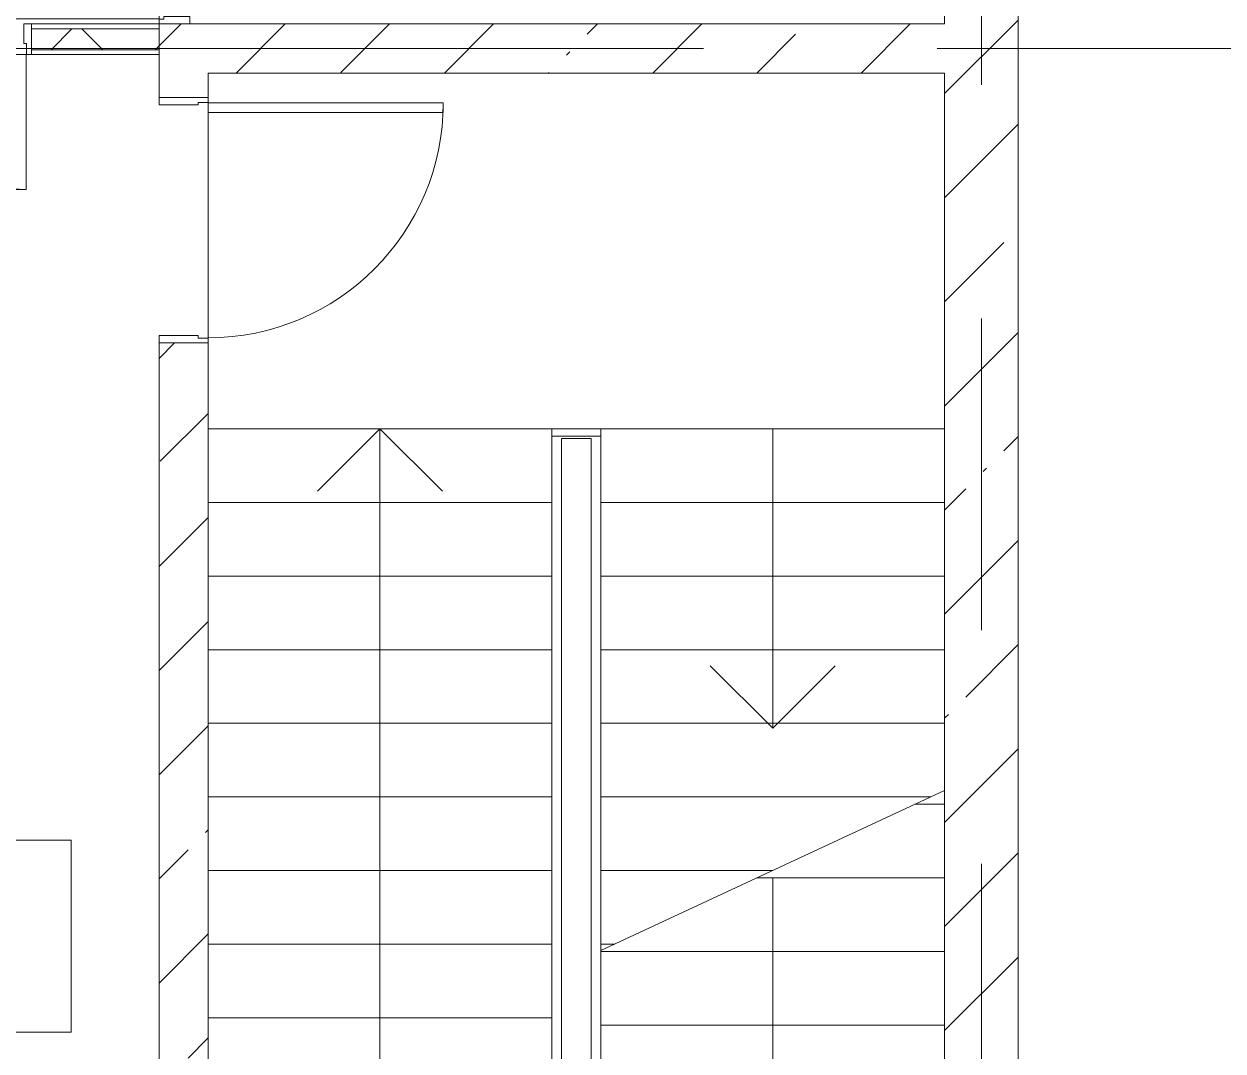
# Model space of a CAD drawing. Header units: millimetres. Extents: x 48966 to 155647, y -43515 to 26217.
# Drawn here: x 88032 to 92916, y -28368 to -24183 of the extents above; entities that cross this region are included whole.
import ezdxf

# ---------------------------------------------------------------- set-up
doc = ezdxf.new("R2010")
doc.units = ezdxf.units.MM
doc.linetypes.add('Осевые', pattern=[6350, 1270, -952.5, 3175, -952.5])
for name, color, linetype, lineweight in [('Двери', 7, 'Continuous', 9), ('Каркас_Импост', 7, 'Continuous', 9), ('Контуры', 7, 'Continuous', 9), ('Линии подступенков-1', 7, 'Continuous', 9), ('Линии свеса', 7, 'Continuous', 9), ('Марки вырезов', 7, 'Continuous', 9), ('Марки помещений', 7, 'Continuous', 9), ('Общие ребра', 7, 'Continuous', 9), ('Оси-2', 7, 'Осевые', 9), ('Панель', 7, 'Continuous', 9), ('Перекрытия', 7, 'Continuous', 9), ('Стены-1', 7, 'Continuous', 18), ('Черная _1 сплошная', 7, 'Continuous', 9), ('Штриховка разреза-1', 7, 'Continuous', 9)]:
    doc.layers.add(name, color=color, linetype=linetype, lineweight=lineweight)
pattern_1 = [(45, (0, 0), (-424.264, 424.264), [600, -100, 20, -100]), (45, (0, 424), (-424.264, 424.264), [])]

# ---------------------------------------------------------------- blocks, each defined once
blk = doc.blocks.new('Дверь - Полуторная_001 - ДВ20__21-15-6256089-План 5-го этажа на отм_ _12_600')
at = {"layer": 'Двери'}
for p, q in [((-729, -62.5), (-684, -62.5)), ((-729, -971.5), (-729, -62.5)), ((-684, -62.5), (-684, -971.5)), ((729, -62.5), (684, -62.5)), ((684, -62.5), (684, -611.5)), ((729, -611.5), (729, -62.5)), ((684, -611.5), (729, -611.5)), ((-684, -971.5), (-729, -971.5))]:
    blk.add_line(p, q, dxfattribs=at)
for centre, radius, start, end in [((-729, -62.5), 909, 270, 0), ((729, -62.5), 549, 180, 270)]:
    blk.add_arc(centre, radius, start, end, dxfattribs=at)
at = {"layer": 'Каркас_Импост'}
for p, q in [((-750, 62.5), (-720, 62.5)), ((-750, -62.5), (-750, 62.5)), ((-720, 62.5), (-720, -17.5)), ((720, 62.5), (750, 62.5)), ((720, -17.5), (720, 62.5)), ((750, 62.5), (750, -62.5)), ((-730, -17.5), (-730, -62.5)), ((-720, -17.5), (-730, -17.5)), ((730, -17.5), (720, -17.5)), ((730, -62.5), (730, -17.5)), ((-730, -62.5), (-750, -62.5)), ((750, -62.5), (730, -62.5))]:
    blk.add_line(p, q, dxfattribs=at)
at = {"layer": 'Панель'}
for p, q in [((-684, -62.5), (-729, -62.5)), ((-729, -62.5), (-729, -971.5)), ((-684, -971.5), (-684, -62.5)), ((684, -62.5), (729, -62.5)), ((684, -611.5), (684, -62.5)), ((729, -62.5), (729, -611.5)), ((729, -611.5), (684, -611.5)), ((-729, -971.5), (-684, -971.5))]:
    blk.add_line(p, q, dxfattribs=at)
blk = doc.blocks.new('Дверь - Однопольная - ДВ1_21х10-6240621-План 5-го этажа на отм_ _12_600')
at = {"layer": 'Двери'}
for p, q in [((-439, 1058), (-479, 1058)), ((-479, 1058), (-479, 100)), ((-439, 100), (-439, 1058)), ((-479, 100), (-439, 100))]:
    blk.add_line(p, q, dxfattribs=at)
blk.add_arc((-479, 100), 958, 360, 90, dxfattribs=at)
at = {"layer": 'Каркас_Импост'}
for p, q in [((-480, 100), (-500, 100)), ((-500, 100), (-500, -100)), ((-480, 60), (-480, 100)), ((500, 100), (480, 100)), ((480, 100), (480, 60)), ((500, -100), (500, 100)), ((-470, 60), (-480, 60)), ((-470, -100), (-470, 60)), ((480, 60), (470, 60)), ((470, 60), (470, -100)), ((-500, -100), (-470, -100)), ((470, -100), (500, -100))]:
    blk.add_line(p, q, dxfattribs=at)
at = {"layer": 'Панель'}
for p, q in [((-479, 1058), (-439, 1058)), ((-479, 100), (-479, 1058)), ((-439, 1058), (-439, 100)), ((-439, 100), (-479, 100))]:
    blk.add_line(p, q, dxfattribs=at)
blk = doc.blocks.new('Дверь - Двупольная_без ручек - ДТ1 21-15-6161257-План 5-го этажа на отм_ _12_600')
at = {"layer": 'Двери'}
for p, q in [((-709, 791.5), (-729, 791.5)), ((-729, 791.5), (-729, 62.5)), ((-709, 62.5), (-709, 791.5)), ((709, 62.5), (709, 791.5)), ((709, 791.5), (729, 791.5)), ((729, 791.5), (729, 62.5)), ((-729, 62.5), (-709, 62.5)), ((729, 62.5), (709, 62.5))]:
    blk.add_line(p, q, dxfattribs=at)
for centre, start, end in [((-729, 62.5), 360, 90), ((729, 62.5), 90, 180)]:
    blk.add_arc(centre, 729, start, end, dxfattribs=at)
at = {"layer": 'Каркас_Импост'}
for p, q in [((-730, 62.5), (-750, 62.5)), ((-750, 62.5), (-750, -62.5)), ((-730, 42.5), (-730, 62.5)), ((750, 62.5), (730, 62.5)), ((730, 62.5), (730, 42.5)), ((750, -62.5), (750, 62.5)), ((-720, 42.5), (-730, 42.5)), ((-720, -62.5), (-720, 42.5)), ((730, 42.5), (720, 42.5)), ((720, 42.5), (720, -62.5)), ((-750, -62.5), (-720, -62.5)), ((720, -62.5), (750, -62.5))]:
    blk.add_line(p, q, dxfattribs=at)
at = {"layer": 'Панель'}
for p, q in [((-729, 791.5), (-709, 791.5)), ((-729, 62.5), (-729, 791.5)), ((-709, 791.5), (-709, 62.5)), ((709, 791.5), (709, 62.5)), ((729, 791.5), (709, 791.5)), ((729, 62.5), (729, 791.5)), ((-709, 62.5), (-729, 62.5)), ((709, 62.5), (729, 62.5))]:
    blk.add_line(p, q, dxfattribs=at)
blk = doc.blocks.new('Марка помещения_Р - Марка помещения-4575829-План 5-го этажа на отм_ _12_600')
at = {"layer": 'Марки помещений'}
for p, q in [((-4.79375, -1.95625), (-4.79375, 1.95625)), ((4.79375, 1.95625), (-4.79375, 1.95625)), ((4.79375, -1.95625), (4.79375, 1.95625)), ((4.79375, -1.95625), (-4.79375, -1.95625))]:
    blk.add_line(p, q, dxfattribs=at)

msp = doc.modelspace()

# ---------------------------------------------------------------- hatches: boundary and pattern name
at = {"layer": 'Штриховка разреза-1'}
h = msp.add_hatch(dxfattribs=at)
h.set_pattern_fill('FP_2', color=256, style=0, pattern_type=2)
h.set_pattern_definition(pattern_1)
h.paths.add_polyline_path([(91781.6, -31383.4), (92081.6, -31382.9), (92081.6, -21632.9), (91781.6, -21632.9), (91781.6, -30984.3)], flags=0)
h = msp.add_hatch(dxfattribs=at)
h.set_pattern_fill('FP_3', color=256, style=0, pattern_type=2)
h.set_pattern_definition([(45, (0, 0), (-212.132, 212.132), []), (135, (0, 0), (-212.132, -212.132), [])])
h.paths.add_polyline_path([(88236.8, -24287.9), (88581.6, -24287.9), (88581.6, -24202.9), (88061.6, -24202.9), (88061.6, -24287.9)], flags=0)
h.paths.add_polyline_path([(86561.6, -24287.9), (86561.6, -24202.9), (86031.6, -24202.9), (86031.6, -24287.9)], flags=0)
h = msp.add_hatch(dxfattribs=at)
h.set_pattern_fill('FP_2', color=256, style=0, pattern_type=2)
h.set_pattern_definition(pattern_1)
h.paths.add_polyline_path([(91781.6, -24382.9), (91781.6, -24182.9), (88581.6, -24182.9), (88581.6, -24382.9), (91568.5, -24382.9)], flags=0)
h = msp.add_hatch(dxfattribs=at)
h.set_pattern_fill('FP_2', color=256, style=0, pattern_type=2)
h.set_pattern_definition(pattern_1)
h.paths.add_polyline_path([(88581.6, -31383.4), (88781.6, -31382.9), (88781.6, -25482.9), (88581.6, -25482.9), (88581.6, -31381.4)], flags=0)
h.paths.add_polyline_path([(88781.6, -24482.9), (88781.6, -24382.9), (88581.6, -24382.9), (88581.6, -24482.9)], flags=0)

# ---------------------------------------------------------------- linework, layer by layer
at = {"layer": 'Контуры'}
for p, q in [((88781.6, -24382.9), (88781.6, -25832.9)), ((91781.6, -24382.9), (88781.6, -24382.9)), ((88781.6, -24382.9), (88781.6, -25862.9)), ((91781.6, -24382.9), (88781.6, -24382.9)), ((88781.6, -24382.9), (88781.6, -25862.9)), ((91781.6, -24382.9), (88781.6, -24382.9)), ((88781.6, -24382.9), (88781.6, -26162.9)), ((91781.6, -24382.9), (88781.6, -24382.9)), ((88781.6, -24382.9), (88781.6, -26162.9)), ((91781.6, -24382.9), (88781.6, -24382.9)), ((88781.6, -24382.9), (88781.6, -25562.9)), ((91781.6, -24382.9), (88781.6, -24382.9)), ((88781.6, -24382.9), (88781.6, -25862.9)), ((91781.6, -24382.9), (88781.6, -24382.9)), ((91781.6, -25832.9), (91781.6, -24382.9)), ((91781.6, -25862.9), (91781.6, -24382.9)), ((91781.6, -25862.9), (91781.6, -24382.9)), ((91781.6, -25862.8), (91781.6, -24382.9)), ((91781.6, -25862.9), (91781.6, -24382.9)), ((91781.6, -25866.2), (91781.6, -24382.9)), ((91781.6, -25862.9), (91781.6, -24382.9)), ((88781.6, -29762.9), (88781.6, -25562.9)), ((88781.6, -25832.9), (90181.6, -25832.9)), ((88781.6, -29732.9), (88781.6, -25832.9)), ((90181.6, -25832.9), (90381.6, -25832.9)), ((90181.6, -29732.9), (90181.6, -25832.9)), ((91781.6, -25832.9), (90381.6, -25832.9)), ((90381.6, -25832.9), (90381.6, -27959.3)), ((91781.6, -25832.9), (91781.6, -27306.5)), ((88781.6, -29762.9), (88781.6, -25862.9)), ((88781.6, -29762.9), (88781.6, -25862.9)), ((88781.6, -29762.9), (88781.6, -25862.9)), ((90181.6, -25862.8), (90381.6, -25862.8)), ((90181.6, -26162.9), (90181.6, -25862.9)), ((90181.6, -25862.9), (90381.6, -25862.9)), ((90181.6, -25862.9), (90381.6, -25862.9)), ((90181.6, -29762.9), (90181.6, -25862.9)), ((90181.6, -29762.9), (90181.6, -25862.9)), ((90381.6, -25862.9), (90381.6, -29762.9)), ((90381.6, -25862.9), (90381.6, -29762.9)), ((90381.6, -25862.9), (90381.6, -29762.8)), ((90381.6, -25862.9), (90381.6, -29762.8)), ((91781.6, -25862.8), (91781.6, -29762.8)), ((91781.6, -25862.9), (91781.6, -29762.9)), ((91781.6, -25862.9), (91781.6, -29762.9)), ((91781.6, -25862.9), (91781.6, -29762.9)), ((91781.6, -25862.9), (91781.6, -29762.9)), ((91781.6, -25862.9), (91781.6, -29762.9)), ((91781.6, -25866.2), (91781.6, -29766.2)), ((88781.6, -29762.9), (88781.6, -26162.9)), ((88781.6, -29762.9), (88781.6, -26162.9)), ((90181.6, -29762.9), (90181.6, -26162.9))]:
    msp.add_line(p, q, dxfattribs=at)
at = {"layer": 'Линии подступенков-1'}
for p, q in [((88781.6, -25832.9), (90181.6, -25832.9)), ((91781.6, -25832.9), (90381.6, -25832.9)), ((88781.6, -26132.9), (90181.6, -26132.9)), ((91781.6, -26132.9), (90381.6, -26132.9)), ((88781.6, -26432.9), (90181.6, -26432.9)), ((91781.6, -26432.9), (90381.6, -26432.9)), ((88781.6, -26732.9), (90181.6, -26732.9)), ((91781.6, -26732.9), (90381.6, -26732.9)), ((88781.6, -27032.9), (90181.6, -27032.9)), ((91781.6, -27032.9), (90381.6, -27032.9)), ((88781.6, -27332.9), (90181.6, -27332.9)), ((91725, -27332.9), (90381.6, -27332.9)), ((91781.6, -27362.9), (91660.6, -27362.9)), ((91781.6, -27362.9), (91660.6, -27362.9)), ((91781.6, -27362.9), (91660.6, -27362.9)), ((91781.6, -27362.8), (91660.7, -27362.8)), ((88781.6, -27632.9), (90181.6, -27632.9)), ((91081.6, -27632.9), (90381.6, -27632.9)), ((91781.6, -27662.9), (91017.3, -27662.9)), ((91781.6, -27662.9), (91017.3, -27662.9)), ((91781.6, -27662.9), (91017.3, -27662.9)), ((91781.6, -27662.8), (91017.4, -27662.8)), ((88781.6, -27932.9), (90181.6, -27932.9)), ((90438.3, -27932.9), (90381.6, -27932.9)), ((91781.6, -27962.8), (90381.6, -27962.8)), ((91781.6, -27962.9), (90381.6, -27962.9)), ((91781.6, -27962.9), (90381.6, -27962.9)), ((91781.6, -27962.9), (90381.6, -27962.9)), ((88781.6, -28232.9), (90181.6, -28232.9)), ((91781.6, -28262.8), (90381.6, -28262.8)), ((91781.6, -28262.9), (90381.6, -28262.9)), ((91781.6, -28262.9), (90381.6, -28262.9)), ((91781.6, -28262.9), (90381.6, -28262.9))]:
    msp.add_line(p, q, dxfattribs=at)
at = {"layer": 'Линии свеса'}
for p, q in [((88781.6, -26132.9), (90181.6, -26132.9)), ((91781.6, -26132.9), (90381.6, -26132.9)), ((88781.6, -26432.9), (90181.6, -26432.9)), ((91781.6, -26432.9), (90381.6, -26432.9)), ((88781.6, -26732.9), (90181.6, -26732.9)), ((91781.6, -26732.9), (90381.6, -26732.9)), ((88781.6, -27032.9), (90181.6, -27032.9)), ((91781.6, -27032.9), (90381.6, -27032.9)), ((88781.6, -27332.9), (90181.6, -27332.9)), ((91725, -27332.9), (90381.6, -27332.9)), ((91781.6, -27362.9), (91660.6, -27362.9)), ((91781.6, -27362.9), (91660.6, -27362.9)), ((91781.6, -27362.9), (91660.6, -27362.9)), ((91781.6, -27362.8), (91660.7, -27362.8)), ((88781.6, -27632.9), (90181.6, -27632.9)), ((91081.6, -27632.9), (90381.6, -27632.9)), ((91781.6, -27662.9), (91017.3, -27662.9)), ((91781.6, -27662.9), (91017.3, -27662.9)), ((91781.6, -27662.9), (91017.3, -27662.9)), ((91781.6, -27662.8), (91017.4, -27662.8)), ((88781.6, -27932.9), (90181.6, -27932.9)), ((90438.3, -27932.9), (90381.6, -27932.9)), ((91781.6, -27962.8), (90381.6, -27962.8)), ((91781.6, -27962.9), (90381.6, -27962.9)), ((91781.6, -27962.9), (90381.6, -27962.9)), ((91781.6, -27962.9), (90381.6, -27962.9)), ((88781.6, -28232.9), (90181.6, -28232.9)), ((91781.6, -28262.8), (90381.6, -28262.8)), ((91781.6, -28262.9), (90381.6, -28262.9)), ((91781.6, -28262.9), (90381.6, -28262.9)), ((91781.6, -28262.9), (90381.6, -28262.9))]:
    msp.add_line(p, q, dxfattribs=at)
at = {"layer": 'Марки вырезов'}
msp.add_line((90381.6, -27959.3), (91781.6, -27306.5), dxfattribs=at)
at = {"layer": 'Общие ребра'}
for p, q in [((88581.6, -24182.9), (88061.6, -24182.9)), ((88581.6, -24202.9), (88061.6, -24202.9)), ((88581.6, -24202.9), (88581.6, -24182.9)), ((88581.6, -24182.9), (88581.6, -24202.9)), ((88581.6, -24287.9), (88581.6, -24202.9)), ((88581.6, -24202.9), (88581.6, -24287.9)), ((88581.6, -24287.9), (88061.6, -24287.9)), ((88061.6, -24307.9), (88581.6, -24307.9)), ((88581.6, -24307.9), (88581.6, -24287.9)), ((88581.6, -24287.9), (88581.6, -24307.9)), ((88581.6, -24382.9), (88581.6, -24482.9)), ((88781.6, -24482.9), (88781.6, -24392.9)), ((88581.6, -25482.9), (88581.6, -31381.4)), ((88781.6, -31382.9), (88781.6, -25482.9))]:
    msp.add_line(p, q, dxfattribs=at)
at = {"layer": 'Оси-2'}
for p, q in [((91931.6, 25417.1), (91931.6, -41737.8)), ((150171.6, -24282.9), (50565.6, -24282.9))]:
    msp.add_line(p, q, dxfattribs=at)
at = {"layer": 'Перекрытия'}
for p, q in [((92081.6, -21832.9), (92081.6, -31382.9)), ((88581.6, -24182.9), (88581.6, -22562.4)), ((88061.6, -24307.9), (88061.6, -24182.9)), ((88061.6, -24182.9), (88581.6, -24182.9)), ((88581.6, -24307.9), (86031.6, -24307.9)), ((86561.6, -24307.9), (88061.6, -24307.9)), ((88581.6, -24482.9), (88581.6, -24307.9)), ((88781.6, -31383.4), (88781.6, -24382.9)), ((88781.6, -24382.9), (91781.6, -24382.9)), ((91781.6, -24382.9), (91781.6, -31383.4)), ((88781.6, -24482.9), (88581.6, -24482.9)), ((88781.6, -25482.9), (88781.6, -24482.9)), ((88581.6, -31383.4), (88581.6, -25482.9)), ((88581.6, -25482.9), (88781.6, -25482.9))]:
    msp.add_line(p, q, dxfattribs=at)
at = {"layer": 'Стены-1'}
for p, q in [((92081.6, -31382.9), (92081.6, -21832.9)), ((91781.6, -22682.4), (91781.6, -24182.9)), ((88061.6, -24182.9), (88061.6, -24307.9)), ((91781.6, -24182.9), (88581.6, -24182.9)), ((88581.6, -24307.9), (88581.6, -24382.9)), ((88781.6, -24392.9), (88781.6, -24382.9)), ((88781.6, -24382.9), (91781.6, -24382.9)), ((91781.6, -24382.9), (91781.6, -31383.4)), ((88581.6, -24482.9), (88781.6, -24482.9)), ((88781.6, -25482.9), (88581.6, -25482.9))]:
    msp.add_line(p, q, dxfattribs=at)
at = {"layer": 'Черная _1 сплошная'}
for p, q in [((89481.6, -25832.9), (89227.1, -26087.4)), ((89481.6, -29762.9), (89481.6, -25832.9)), ((89481.6, -25832.9), (89736.2, -26087.4)), ((90181.6, -25832.9), (90181.6, -29762.9)), ((90381.6, -25832.9), (90181.6, -25832.9)), ((90381.6, -29762.9), (90381.6, -25832.9)), ((91081.6, -25832.9), (91081.6, -27052.9)), ((90221.6, -25872.9), (90341.6, -25872.9)), ((90221.6, -29722.9), (90221.6, -25872.9)), ((90341.6, -25872.9), (90341.6, -29722.9)), ((91081.6, -27052.9), (90827.1, -26798.3)), ((91081.6, -27052.9), (91336.2, -26798.3)), ((91081.6, -27662.9), (91081.6, -29752.9))]:
    msp.add_line(p, q, dxfattribs=at)

# ---------------------------------------------------------------- block references
at = {"layer": 'Двери'}
for name, p, rotation in [('Дверь - Двупольная_без ручек - ДТ1 21-15-6161257-План 5-го этажа на отм_ _12_600', (88644.1, -23432.9), 90), ('Дверь - Однопольная - ДВ1_21х10-6240621-План 5-го этажа на отм_ _12_600', (88681.6, -24982.9), 269.9999999999998)]:
    msp.add_blockref(name, p, dxfattribs=dict(at, rotation=rotation))
msp.add_blockref('Дверь - Полуторная_001 - ДВ20__21-15-6256089-План 5-го этажа на отм_ _12_600', (87311.6, -24245.4), dxfattribs=at)
at = {"layer": 'Марки помещений', "xscale": 199.9999999999999, "yscale": 199.9999999999999, "zscale": 199.9999999999999}
msp.add_blockref('Марка помещения_Р - Марка помещения-4575829-План 5-го этажа на отм_ _12_600', (87265.5, -27900.2), dxfattribs=at)

doc.saveas('drawing.dxf')
